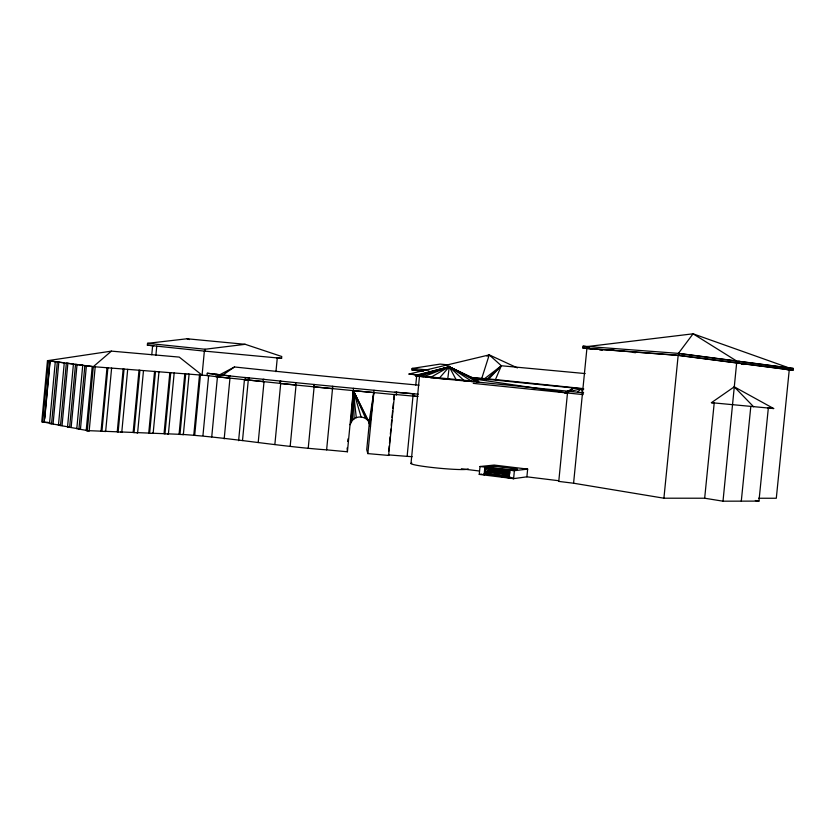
<?xml version="1.0" encoding="UTF-8"?>
<svg xmlns="http://www.w3.org/2000/svg" width="835" height="835" viewBox="0 0 835 835"><rect width="100%" height="100%" fill="white"/><g stroke="black" fill="none" stroke-linecap="round" stroke-linejoin="round"><path stroke-width="1.25" d="M350.032 424.723L352.297 420.443L353.32 390.623L313.803 386.845L314.023 384.497L332.748 386.281L326.621 449.856C278.337 446.36 230.617 437.738 182.458 434.43L183.356 434.586L189.086 374.143L188.178 374.028M350.909 422.458L353.32 390.623L396.5 394.767L396.395 392.22L396.5 394.767M736.647 362.964L723.006 501.188L704.667 498.224L663.909 498.203L573.582 483.225L558.761 481.409L567.664 391.218M42.742 422.145L41.75 421.957L47.47 360.689L49.975 360.939L44.245 422.218L42.742 422.145L48.472 360.824M44.777 418.366L50.131 360.939M64.274 362.881L58.45 425.182L59.974 425.245L49.526 423.46L55.298 361.712M51.551 423.846L57.323 361.972L63.47 362.703M53.064 423.909L58.836 362.098M73.428 364.081L67.541 426.935L69.065 426.998L60.506 425.579L66.351 363.152L73.762 364.039M62.03 425.641L67.865 363.277M77.123 428.553L69.629 427.332L75.526 364.352L83.051 365.25M71.152 427.405L77.05 364.467M82.738 365.292L76.789 428.72L87.748 430.599L86.214 430.536L92.215 366.534M78.918 429.127L84.878 365.573L92.518 366.492M80.452 429.19L86.402 365.688M95.2 366.815L89.188 430.818L87.299 430.745L93.311 366.669L111.42 351.128L179.254 357.098L202.08 375.155L204.366 351.086L281.583 358.33L281.76 356.503L245.198 344.312L187.061 338.77L147.534 343.342L147.367 345.158L204.899 351.17L205.076 349.249L245.198 344.312M101.933 431.33L101.045 431.163L107.005 367.692L107.892 367.807L101.933 431.33L105.648 431.476L111.608 368.099M118.142 431.977L117.255 431.81L123.173 368.955L124.06 369.07L118.142 431.977L121.785 432.123L127.692 369.352M134.038 432.613L133.151 432.446L139.017 370.197L139.915 370.312L134.038 432.613L137.618 432.76L143.484 370.583M151.772 354.75L152.628 345.69M155.915 355.094L156.761 346.118M149.642 433.24L148.745 433.073L154.569 371.408L155.467 371.523L149.642 433.24L153.149 433.386L158.974 371.794L158.065 371.679M164.954 433.856L164.046 433.689L169.829 372.598L170.737 372.713L164.954 433.856L168.399 433.991L174.171 372.984M179.974 434.45L179.076 434.294L184.806 373.767L185.714 373.882L179.974 434.45L183.356 434.586M193.814 434.878L199.513 374.915L200.421 375.03L194.722 435.045M230.178 375.927L207.289 373.255L207.07 375.552L229.959 378.245L224.187 438.866M202.968 435.379L208.635 375.666L93.311 366.669L47.47 360.689L111.42 351.128M207.289 373.255L216.181 374.351L215.962 376.658L296.049 385.029L290.183 446.214M211.735 436.935L217.674 374.466M228.727 378.161L228.947 375.844L216.181 374.351M238.612 440.682L244.425 379.8L248.287 380.008L264.017 381.71L258.203 442.55M245.114 379.925L245.333 377.587L249.185 377.806L248.955 380.134M242.505 440.567L248.287 380.008M263.088 381.658L263.317 379.32L280.925 381.125M275.957 371.69L277.283 357.902M274.861 444.533L280.706 383.463M332.518 388.63L295.527 385.018L295.757 382.67L314.346 384.486L308.24 448.082M332.372 388.661L332.601 386.313L396.729 392.429M347.746 441.475L347.997 438.876M326.621 449.856L347.423 451.777L353.529 388.317M369.488 421.299L366.732 449.731L367.849 453.603L388.63 455.43L394.537 394.537M367.849 453.603L374.059 390.279M388.734 451.004L389.235 445.859M389.486 443.281L390.102 436.841M390.352 434.263L390.853 429.106M391.229 425.245L391.73 420.089M391.98 417.51L392.607 411.07M392.857 408.492L393.348 403.336M393.723 399.474L394.224 394.318M423.533 371.147L411.989 369.968L412.135 368.433L440.149 364.102L449.178 364.968M388.63 455.43L388.358 454.877L407.125 456.359L413.21 393.723L418.241 394.172M449.428 379.455L416.206 376.032L415.423 375.364L449.272 366.774L472.589 377.869M396.176 394.548L413.544 396.134L413.774 393.817L396.395 392.22M416.206 376.032L449.272 366.774L471.389 377.587M415.767 385.06L416.769 374.821M478.622 381.167L449.272 366.774L415.381 375.875M419.243 376.397L449.272 366.774L460.502 372.775M411.008 463.519L419.483 376.293L423.731 376.825M456.912 380.175L431.079 377.66L431.131 377.128L449.272 366.774L476.555 381.48L478.685 381.637M439.064 378.464L449.272 366.774L453.624 369.55M447.706 379.32L449.272 366.774L440.828 369.383M444.544 368.652L449.272 366.774L456.369 380.155L464.427 380.917L449.272 366.774L424.357 376.428L415.423 375.364L416.832 375.437M464.427 380.917L471.347 381.021L449.272 366.774L447.163 368.026M471.295 381.543L476.555 381.48L424.357 376.428L431.079 377.66M479.248 474.405L480.021 466.514L494.205 465.064L527.657 469.103L526.895 476.827L513.608 478.643L479.248 474.405L481.837 474.103M484.102 475.011L484.885 467.099L493.276 466.222L517.46 469.155L509.465 470.084L508.818 476.608L513.608 478.643L514.381 470.689L527.657 469.103M513.608 478.643L484.248 473.591L485.949 473.393L486.095 471.952L484.885 467.099L480.021 466.514M493.276 466.222L493.12 467.777L491.471 467.955L486.095 471.952L487.786 471.765L487.901 470.543L484.885 467.099L513.494 470.251M509.747 473.215L487.901 470.543L489.581 470.355L489.696 469.197L484.885 467.099L514.381 470.689M510.195 471.692L489.696 469.197L491.366 469.009L491.471 467.955M592.015 349.03L582.893 347.997L583.08 346.181L679.032 353.424L793.25 368.423L793.073 370.155L786.643 369.634M573.582 483.225L586.911 348.393L678.166 355.397L789.263 369.78L776.299 498.255L758.577 498.245M663.909 498.203L678.166 355.397M793.073 370.155L678.834 355.355L679.032 353.424M704.667 498.224L714.217 402.929L711.43 402.679L734.257 386.824L773.669 408.534L711.43 402.679M739.069 363.152L739.246 361.325M741.292 501.146L750.811 406.457M723.006 501.188L758.952 501.104L768.336 408.023M369.237 423.815L370.041 424.222L367.891 419.389L370.469 426.612L370.041 424.222L373.756 392.575L353.299 390.665L354.123 418.815L352.297 420.443M370.041 424.222L369.06 421.999L373.756 392.575M481.503 379.205L489.237 354.885L517.408 367.901M470.053 377.347L495.468 379.57L501.334 365.751L489.237 354.885L408.993 374.059L419.243 375.145M488.037 379.768L501.334 365.751L585.199 373.569M486.429 379.737L501.334 365.751L484.853 378.464M577.423 392.2L581.202 388.745L583.79 388.985M569.032 391.49L573.927 388.014L576.234 388.192M222.329 375.353L234.51 366.972A188.094 2.442 5.5 0 0 419.034 385.185M487.024 356.242L489.237 354.885M354.123 418.815C358.873 415.402 366.137 416.915 369.06 421.999L368.83 421.518M219.02 375.145L234.499 366.983M471.253 378.526L567.069 392.878L564.69 392.732L573.927 388.014M434.795 371.241L438.417 370.124M564.69 392.732L581.202 388.745L583.164 394.6L473.236 383.369M101.045 431.163L88.312 430.651L89.188 430.818M117.255 431.81L104.761 431.309L105.648 431.476M133.151 432.446L120.898 431.956L121.785 432.123M148.745 433.073L136.731 432.593L137.618 432.76M164.046 433.689L152.252 433.219L153.149 433.386M179.076 434.294L167.491 433.824L168.399 433.991M44.412 422.197L48.169 422.353M49.526 423.46L51.039 423.522L43.608 422.04M244.645 377.472L264.236 379.372M407.125 456.359L412.166 456.693M582.893 347.997L678.834 355.355M476.503 381.992L478.632 382.159M741.449 364.248L744.048 364.457M785.547 367.734L789.44 368.047L693.071 333.812L587.088 346.577L589.646 346.901M788.104 368.016L793.25 368.423M473.664 381.689L463.759 380.812M412.981 396.041L418.022 396.479M413.544 396.134L417.427 396.468M581.15 392.533L583.623 392.753M408.993 374.059L416.759 374.769M413.21 393.723L394.757 392.2M147.367 345.158L153.744 345.763M411.989 369.968L420.997 370.813M470.168 377.587L581.202 388.745M474.009 381.689L582.527 392.711M412.135 368.433L428.908 370.135M296.279 382.68L280.205 381.094L279.986 383.432L295.527 385.018M147.534 343.342L205.076 349.249M495.468 379.57L582.788 388.567M767.511 407.897L773.669 408.534M276.521 357.808L281.583 358.33M228.947 375.844L245.333 377.587M491.366 469.009L509.246 471.19M489.581 470.355L510.081 472.861M487.786 471.765L509.632 474.437M461.39 468.8L479.353 471.003M526.895 476.827L558.625 480.709M486.095 471.952L509.298 474.802M485.949 473.393L509.162 476.242M484.248 473.591L508.818 476.608M599.666 349.99L602.212 350.314M611.314 349.646L613.871 349.98M621.522 350.95L624.069 351.274M632.993 352.401L635.55 352.725M583.08 346.181L589.51 346.995M738.119 361.305L789.44 368.047M49.328 360.835L55.663 361.68M509.465 470.084L513.222 470.575M755.341 500.53L758.952 501.104M58.45 425.182L60.506 425.579M67.541 426.935L69.629 427.332M86.214 430.536L87.299 430.745M187.061 338.77L189.472 339.553M734.257 386.824L753.598 406.749M356.284 417.657L353.32 390.623L369.06 421.999M361.096 416.968L353.32 390.623L367.577 420.068L366.836 418.377M353.32 390.623L365.688 418.533M347.12 447.967L347.423 451.777M468.049 468.738A28.682 2.067 5.4 0 1 436.976 467.997A28.682 2.067 5.4 0 1 411.832 463.06M693.071 333.812L678.354 353.466L736.835 361.137L693.071 333.812"/></g></svg>
